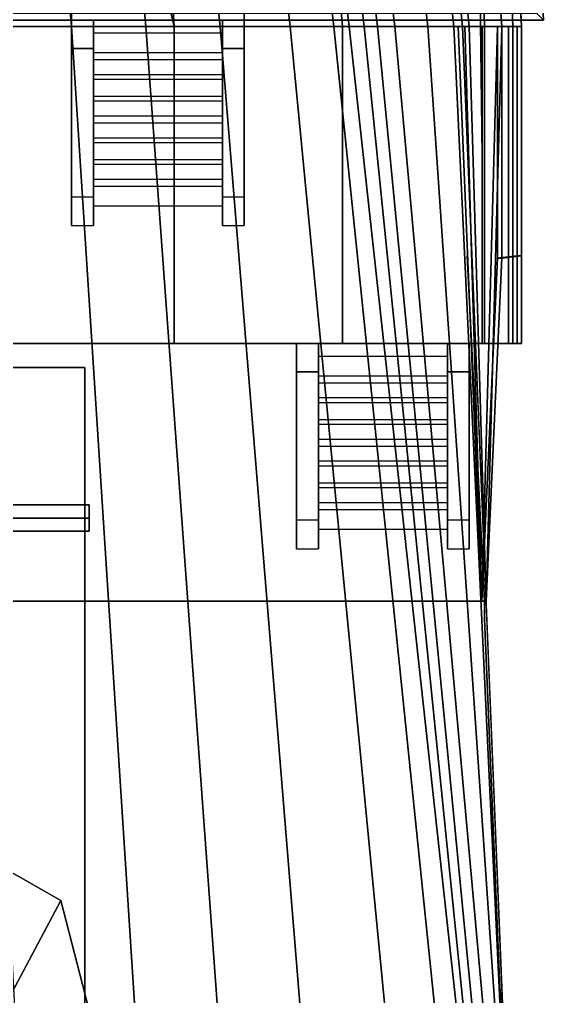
# Model space of a CAD drawing. Header units: millimetres. Extents: x -5 to 5, y -86 to 49.
# Drawn here: x 1.182 to 3.58, y 20.79 to 25.263 of the extents above; entities that cross this region are included whole.
import ezdxf

# ---------------------------------------------------------------- set-up
doc = ezdxf.new("R2010")
doc.units = ezdxf.units.MM
for name, color, linetype in [('deck', 3, 'Continuous'), ('railings', 6, 'Continuous'), ('superstructure', 2, 'Continuous'), ('turret', 2, 'Continuous')]:
    doc.layers.add(name, color=color, linetype=linetype)

msp = doc.modelspace()

# ---------------------------------------------------------------- linework, layer by layer
for points in [[(0.92, 25.23, -2.9), (0.62, 29.89, -2.9), (1.01, 29.89, -2.61), (1.42, 25.23, -2.61)], [(1.42, 25.23, -2.61), (1.01, 29.89, -2.61), (1.33, 29.89, -2.29), (1.76, 25.23, -2.29)], [(1.76, 25.23, -2.29), (1.33, 29.89, -2.29), (1.61, 29.89, -1.91), (2.1, 25.23, -1.91)], [(1.89, 25.23, 4.97), (1.61, 29.89, 4.97), (1.42, 28.08, 4.985), (1.42, 27.24, 4.985)], [(2.1, 25.23, -1.91), (1.61, 29.89, -1.91), (1.89, 29.89, -1.38), (2.42, 25.23, -1.38)], [(2.66, 25.23, 4.89), (2.25, 29.89, 4.89), (1.61, 29.89, 4.97), (1.89, 25.23, 4.97)], [(2.42, 25.23, -1.38), (1.89, 29.89, -1.38), (2.06, 29.89, -0.83), (2.62, 25.23, -0.83)], [(2.62, 25.23, -0.83), (2.06, 29.89, -0.83), (2.14, 29.89, -0.53), (2.69, 25.23, -0.53)], [(2.69, 25.23, -0.53), (2.14, 29.89, -0.53), (2.2, 29.89, -0.25), (2.76, 25.23, -0.25)], [(2.76, 25.23, -0.25), (2.2, 29.89, -0.25), (2.25, 29.89), (2.82, 25.23)], [(2.82, 25.23), (2.25, 29.89), (2.33, 29.89, 0.42), (2.9, 25.23, 0.42)], [(3.31, 25.23, 4.76), (3.19, 29.89, 4.69), (2.25, 29.89, 4.89), (2.66, 25.23, 4.89)], [(2.9, 25.23, 0.42), (2.33, 29.89, 0.42), (2.49, 29.89, 1.35), (3.05, 25.23, 1.35)], [(3.05, 25.23, 1.35), (2.49, 29.89, 1.35), (2.67, 29.89, 2.2), (3.17, 25.23, 2.2)], [(3.17, 25.23, 2.2), (2.67, 29.89, 2.2), (2.74, 29.89, 2.54), (3.21, 25.23, 2.54)], [(3.21, 25.23, 2.54), (2.74, 29.89, 2.54), (2.77, 29.89, 2.72), (3.24, 25.23, 2.72)], [(3.24, 25.23, 2.72), (2.77, 29.89, 2.72), (3.05, 29.89, 3.82), (3.39, 25.23, 3.82)], [(3.39, 25.23, 3.82), (3.05, 29.89, 3.82), (3.22, 29.89, 4.35), (3.48, 25.23, 4.35)], [(3.48, 25.23, 4.35), (3.22, 29.89, 4.35), (3.26, 29.89, 4.45), (3.48, 25.23, 4.45)], [(1.89, 25.23, 4.97), (1.42, 27.24, 4.985), (0.87, 27.24, 5.01), (0.87, 25.23, 5.01)], [(0.87, 23.78, 5), (0.87, 25.23, 5), (1.89, 25.23, 4.96), (1.89, 23.78, 4.96)], [(1.89, 23.78, 4.97), (1.89, 25.23, 4.97), (0.87, 25.23, 5.01), (0.87, 23.78, 5.01)], [(1.17, 20.57, -2.9), (0.92, 25.23, -2.9), (1.42, 25.23, -2.61), (1.72, 20.57, -2.61)], [(1.52, 25.26, 7.34), (1.52, 24.45, 4.81), (1.42, 24.45, 4.81), (1.42, 25.26, 7.34)], [(1.42, 25.26, 7.34), (1.42, 24.45, 4.81), (1.42, 24.32, 4.81), (1.42, 25.13, 7.34)], [(1.52, 25.13, 7.34), (1.52, 25.26, 7.34), (1.42, 25.26, 7.34), (1.42, 25.13, 7.34)], [(1.72, 20.57, -2.61), (1.42, 25.23, -2.61), (1.76, 25.23, -2.29), (2.1, 20.57, -2.29)], [(1.52, 24.32, 4.81), (1.52, 24.45, 4.81), (1.52, 25.26, 7.34), (1.52, 25.13, 7.34)], [(2.1, 20.57, -2.29), (1.76, 25.23, -2.29), (2.1, 25.23, -1.91), (2.48, 20.57, -1.91)], [(1.89, 23.78, 4.96), (1.89, 25.23, 4.96), (2.66, 25.23, 4.88), (2.66, 23.78, 4.88)], [(2.66, 23.78, 4.89), (2.66, 25.23, 4.89), (1.89, 25.23, 4.97), (1.89, 23.78, 4.97)], [(2.48, 20.57, -1.91), (2.1, 25.23, -1.91), (2.42, 25.23, -1.38), (2.87, 20.57, -1.38)], [(2.21, 25.26, 7.34), (2.21, 24.45, 4.81), (2.11, 24.45, 4.81), (2.11, 25.26, 7.34)], [(2.11, 25.26, 7.34), (2.11, 24.45, 4.81), (2.11, 24.32, 4.81), (2.11, 25.13, 7.34)], [(2.21, 25.13, 7.34), (2.21, 25.26, 7.34), (2.11, 25.26, 7.34), (2.11, 25.13, 7.34)], [(2.21, 24.32, 4.81), (2.21, 24.45, 4.81), (2.21, 25.26, 7.34), (2.21, 25.13, 7.34)], [(2.87, 20.57, -1.38), (2.42, 25.23, -1.38), (2.62, 25.23, -0.83), (3.1, 20.57, -0.83)], [(3.1, 20.57, -0.83), (2.62, 25.23, -0.83), (2.69, 25.23, -0.53), (3.2, 20.57, -0.53)], [(2.66, 23.78, 4.88), (2.66, 25.23, 4.88), (3.3, 25.23, 4.75), (3.3, 23.78, 4.75)], [(3.31, 23.78, 4.76), (3.31, 25.23, 4.76), (2.66, 25.23, 4.89), (2.66, 23.78, 4.89)], [(3.2, 20.57, -0.53), (2.69, 25.23, -0.53), (2.76, 25.23, -0.25), (3.23, 20.57, -0.25)], [(3.23, 20.57, -0.25), (2.76, 25.23, -0.25), (2.82, 25.23), (3.27, 20.57)], [(3.27, 20.57), (2.82, 25.23), (2.9, 25.23, 0.42), (3.32, 20.57, 0.42)], [(3.32, 20.57, 0.42), (2.9, 25.23, 0.42), (3.05, 25.23, 1.35), (3.37, 20.57, 1.35)], [(3.37, 20.57, 1.35), (3.05, 25.23, 1.35), (3.17, 25.23, 2.2), (3.39, 20.57, 2.2)], [(3.39, 20.57, 2.2), (3.17, 25.23, 2.2), (3.21, 25.23, 2.54), (3.4, 20.57, 2.54)], [(3.2972, 22.6, 2.54), (3.22, 25.23, 2.72), (3.19, 25.23, 2.54), (3.2972, 22.6, 2.54)], [(3.3172, 22.6, 2.54), (3.21, 25.23, 2.54), (3.24, 25.23, 2.72), (3.3172, 22.6, 2.54)], [(3.2972, 22.6, 2.54), (3.37, 25.23, 3.82), (3.22, 25.23, 2.72), (3.2972, 22.6, 2.54)], [(3.3172, 22.6, 2.54), (3.24, 25.23, 2.72), (3.39, 25.23, 3.82), (3.3172, 22.6, 2.54)], [(3.2972, 22.6, 2.54), (3.37, 24.17, 3.72), (3.37, 25.23, 3.82), (3.2972, 22.6, 2.54)], [(3.3172, 22.6, 2.54), (3.39, 25.23, 3.82), (3.39, 24.17, 3.72), (3.3172, 22.6, 2.54)], [(3.46, 24.18, 4.35), (3.46, 25.23, 4.35), (3.37, 25.23, 3.82), (3.37, 24.17, 3.72)], [(3.39, 24.17, 3.72), (3.39, 25.23, 3.82), (3.48, 25.23, 4.35), (3.48, 24.18, 4.35)], [(3.46, 23.78, 4.45), (3.46, 25.23, 4.45), (3.46, 25.23, 4.35), (3.46, 23.78, 4.35)], [(3.48, 23.78, 4.35), (3.48, 25.23, 4.35), (3.48, 25.23, 4.45), (3.48, 23.78, 4.45)], [(1.42, 25.13, 7.34), (1.42, 24.32, 4.81), (1.52, 24.32, 4.81), (1.52, 25.13, 7.34)], [(2.11, 25.13, 7.34), (2.11, 24.32, 4.81), (2.21, 24.32, 4.81), (2.21, 25.13, 7.34)], [(3.2972, 22.6, 2.54), (3.3172, 22.6, 2.54), (3.39, 24.17, 3.72), (3.37, 24.17, 3.72)], [(3.37, 24.17, 3.72), (3.39, 24.17, 3.72), (3.48, 24.18, 4.35), (3.46, 24.18, 4.35)], [(1.89, 23.78, 4.96), (1.89, 23.78, 4.97), (0.87, 23.78, 5.01), (0.87, 23.78, 5)], [(2.66, 23.78, 4.88), (2.66, 23.78, 4.89), (1.89, 23.78, 4.97), (1.89, 23.78, 4.96)], [(2.45, 23.78, 5.05), (2.45, 22.97, 2.54), (2.45, 22.84, 2.54), (2.45, 23.65, 5.05)], [(2.55, 23.78, 5.05), (2.55, 22.97, 2.54), (2.45, 22.97, 2.54), (2.45, 23.78, 5.05)], [(2.45, 23.78, 5.05), (2.45, 23.65, 5.05), (2.55, 23.65, 5.05), (2.55, 23.78, 5.05)], [(2.55, 22.84, 2.54), (2.55, 22.97, 2.54), (2.55, 23.78, 5.05), (2.55, 23.65, 5.05)], [(3.3, 23.78, 4.75), (3.31, 23.78, 4.76), (2.66, 23.78, 4.89), (2.66, 23.78, 4.88)], [(3.14, 23.78, 5.05), (3.14, 22.97, 2.54), (3.14, 22.84, 2.54), (3.14, 23.65, 5.05)], [(3.24, 23.78, 5.05), (3.24, 22.97, 2.54), (3.14, 22.97, 2.54), (3.14, 23.78, 5.05)], [(3.14, 23.78, 5.05), (3.14, 23.65, 5.05), (3.24, 23.65, 5.05), (3.24, 23.78, 5.05)], [(3.24, 22.84, 2.54), (3.24, 22.97, 2.54), (3.24, 23.78, 5.05), (3.24, 23.65, 5.05)], [(3.46, 23.78, 4.35), (3.48, 23.78, 4.35), (3.48, 23.78, 4.45), (3.46, 23.78, 4.45)], [(2.45, 23.65, 5.05), (2.45, 22.84, 2.54), (2.55, 22.84, 2.54), (2.55, 23.65, 5.05)], [(3.14, 23.65, 5.05), (3.14, 22.84, 2.54), (3.24, 22.84, 2.54), (3.24, 23.65, 5.05)], [(-1.5, 23.04, 18.11), (-1.5, 22.98, 18.17), (1.5, 22.98, 18.17), (1.5, 23.04, 18.11)], [(-1.5, 22.98, 18.05), (-1.5, 23.04, 18.11), (1.5, 23.04, 18.11), (1.5, 22.98, 18.05)], [(1.5, 22.98, 18.17), (1.5, 22.92, 18.11), (1.5, 22.98, 18.05), (1.5, 23.04, 18.11)], [(-1.5, 22.98, 18.17), (-1.5, 22.92, 18.11), (1.5, 22.92, 18.11), (1.5, 22.98, 18.17)], [(-1.5, 22.92, 18.11), (-1.5, 22.98, 18.05), (1.5, 22.98, 18.05), (1.5, 22.92, 18.11)], [(1.48, -24.92, 18.17), (1.48, 22.95, 18.14), (1.48, 22.95, 18.08), (1.48, -24.92, 18.11)], [(1.48, -24.92, 18.11), (1.48, 22.95, 18.08), (1.48, 22.95, 18.14), (1.48, -24.92, 18.17)]]:
    msp.add_3dface(points)
at = {"color": 2}
for points in [[(3.44, 25.23, 4.59), (3.26, 29.89, 4.54), (3.19, 29.89, 4.69), (3.31, 25.23, 4.76)], [(3.48, 25.23, 4.45), (3.26, 29.89, 4.45), (3.26, 29.89, 4.54), (3.44, 25.23, 4.59)], [(3.3, 23.78, 4.75), (3.3, 25.23, 4.75), (3.42, 25.23, 4.59), (3.42, 23.78, 4.59)], [(3.44, 23.78, 4.59), (3.44, 25.23, 4.59), (3.31, 25.23, 4.76), (3.31, 23.78, 4.76)], [(3.42, 23.78, 4.59), (3.42, 25.23, 4.59), (3.46, 25.23, 4.45), (3.46, 23.78, 4.45)], [(3.48, 23.78, 4.45), (3.48, 25.23, 4.45), (3.44, 25.23, 4.59), (3.44, 23.78, 4.59)], [(3.42, 23.78, 4.59), (3.44, 23.78, 4.59), (3.31, 23.78, 4.76), (3.3, 23.78, 4.75)], [(3.46, 23.78, 4.45), (3.48, 23.78, 4.45), (3.44, 23.78, 4.59), (3.42, 23.78, 4.59)]]:
    msp.add_3dface(points, dxfattribs=at)
at = {"layer": 'deck', "color": 3}
for points in [[(3.22, 25.23, 2.72), (3.37, 25.23, 3.82), (-3.37, 25.23, 3.82), (-3.22, 25.23, 2.72)], [(3.2972, 22.6, 2.54), (3.19, 25.23, 2.54), (-3.19, 25.23, 2.54), (-3.2972, 22.6, 2.54)], [(3.19, 25.23, 2.54), (3.22, 25.23, 2.72), (-3.22, 25.23, 2.72), (-3.19, 25.23, 2.54)], [(3.4, 20.57, 2.54), (3.3172, 22.6, 2.54), (-3.3172, 22.6, 2.54), (-3.4, 20.57, 2.54)]]:
    msp.add_3dface(points, dxfattribs=at)
at = {"layer": 'railings'}
for points in [[(3.28, 26.22, 5.96), (3.28, 26.22, 5.99), (3.3, 24.64, 5.99), (3.3, 24.64, 5.96)], [(3.3, 24.64, 5.96), (3.3, 24.64, 5.99), (3.28, 26.22, 5.99), (3.28, 26.22, 5.96)], [(3.28, 26.22, 5.45), (3.28, 26.22, 5.48), (3.3, 24.64, 5.48), (3.3, 24.64, 5.45)], [(3.3, 24.64, 5.45), (3.3, 24.64, 5.48), (3.28, 26.22, 5.48), (3.28, 26.22, 5.45)], [(3.3, 24.56, 4.75), (3.3, 24.64, 4.75), (3.3, 24.64, 5.99), (3.3, 24.56, 5.99)], [(3.3, 24.56, 5.99), (3.3, 24.64, 5.99), (3.3, 24.64, 4.75), (3.3, 24.56, 4.75)], [(3.23, 24.18, 3.66), (3.23, 24.18, 3.69), (3.31, 22.6, 3.69), (3.31, 22.6, 3.66)], [(3.31, 22.6, 3.66), (3.31, 22.6, 3.69), (3.23, 24.18, 3.69), (3.23, 24.18, 3.66)], [(3.23, 24.18, 3.15), (3.23, 24.18, 3.18), (3.31, 22.6, 3.18), (3.31, 22.6, 3.15)], [(3.31, 22.6, 3.15), (3.31, 22.6, 3.18), (3.23, 24.18, 3.18), (3.23, 24.18, 3.15)], [(3.31, 22.52, 2.54), (3.31, 22.6, 2.54), (3.31, 22.6, 3.69), (3.31, 22.52, 3.69)], [(3.31, 22.52, 3.69), (3.31, 22.6, 3.69), (3.31, 22.6, 2.54), (3.31, 22.52, 2.54)], [(3.31, 22.52, 3.66), (3.31, 22.52, 3.69), (3.38, 20.83, 3.69), (3.38, 20.83, 3.66)], [(3.38, 20.83, 3.66), (3.38, 20.83, 3.69), (3.31, 22.52, 3.69), (3.31, 22.52, 3.66)], [(3.31, 22.52, 3.15), (3.31, 22.52, 3.18), (3.38, 20.83, 3.18), (3.38, 20.83, 3.15)], [(3.38, 20.83, 3.15), (3.38, 20.83, 3.18), (3.31, 22.52, 3.18), (3.31, 22.52, 3.15)], [(3.39, 20.75, 2.54), (3.38, 20.83, 2.54), (3.38, 20.83, 3.69), (3.39, 20.75, 3.69)], [(3.39, 20.75, 3.69), (3.38, 20.83, 3.69), (3.38, 20.83, 2.54), (3.39, 20.75, 2.54)]]:
    msp.add_3dface(points, dxfattribs=at)
at = {"layer": 'superstructure'}
for points in [[(3.55, 25.29, 8.58), (3.58, 25.26, 8.58), (3.48, 27.24, 8.58), (3.45, 27.21, 8.58)], [(3.48, 27.24, 7.18), (3.48, 27.24, 8.58), (3.58, 25.26, 8.58), (3.58, 25.26, 7.18)], [(1.42, 25.26, 8.58), (1.42, 25.29, 8.58), (-1.42, 25.29, 8.58), (-1.42, 25.26, 8.58)], [(1.42, 25.26, 7.34), (1.42, 25.29, 7.34), (1.42, 25.29, 8.58), (1.42, 25.26, 8.58)], [(2.21, 25.29, 7.34), (1.42, 25.29, 7.34), (1.42, 25.26, 7.34), (2.21, 25.26, 7.34)], [(2.21, 25.26, 8.58), (2.21, 25.29, 8.58), (2.21, 25.29, 7.34), (2.21, 25.26, 7.34)], [(3.58, 25.26, 8.58), (3.55, 25.29, 8.58), (2.21, 25.29, 8.58), (2.21, 25.26, 8.58)], [(1.42, 25.26, 7.34), (-1.42, 25.26, 7.18), (3.58, 25.26, 7.18), (2.21, 25.26, 7.34)], [(-1.42, 25.26, 8.58), (-1.42, 25.26, 7.18), (1.42, 25.26, 7.34), (1.42, 25.26, 8.58)], [(3.58, 25.26, 7.18), (3.58, 25.26, 8.58), (2.21, 25.26, 8.58), (2.21, 25.26, 7.34)], [(2.11, 25.08, 7.17), (2.11, 25.2, 7.17), (1.52, 25.2, 7.17), (1.52, 25.08, 7.17)], [(2.11, 24.99, 6.87), (2.11, 25.11, 6.87), (1.52, 25.11, 6.87), (1.52, 24.99, 6.87)], [(2.11, 24.89, 6.57), (2.11, 25.01, 6.57), (1.52, 25.01, 6.57), (1.52, 24.89, 6.57)], [(2.11, 24.79, 6.27), (2.11, 24.91, 6.27), (1.52, 24.91, 6.27), (1.52, 24.79, 6.27)], [(2.11, 24.7, 5.97), (2.11, 24.82, 5.97), (1.52, 24.82, 5.97), (1.52, 24.7, 5.97)], [(2.11, 24.6, 5.67), (2.11, 24.72, 5.67), (1.52, 24.72, 5.67), (1.52, 24.6, 5.67)], [(2.11, 24.5, 5.37), (2.11, 24.62, 5.37), (1.52, 24.62, 5.37), (1.52, 24.5, 5.37)], [(2.11, 24.41, 5.07), (2.11, 24.53, 5.07), (1.52, 24.53, 5.07), (1.52, 24.41, 5.07)], [(3.14, 23.6, 4.9), (3.14, 23.72, 4.9), (2.55, 23.72, 4.9), (2.55, 23.6, 4.9)], [(1.48, -8.59, 3.44), (1.48, 23.67, 3.44), (-1.48, 23.67, 3.44), (-1.48, -8.59, 3.44)], [(1.48, 23.67, 3.44), (1.48, 23.67, 2.54), (-1.48, 23.67, 2.54), (-1.48, 23.67, 3.44)], [(1.48, 20.57, 2.54), (1.48, 23.67, 2.54), (1.48, 23.67, 3.44), (1.48, 15.91, 3.44)], [(3.14, 23.51, 4.6), (3.14, 23.63, 4.6), (2.55, 23.63, 4.6), (2.55, 23.51, 4.6)], [(3.14, 23.41, 4.3), (3.14, 23.53, 4.3), (2.55, 23.53, 4.3), (2.55, 23.41, 4.3)], [(3.14, 23.31, 4), (3.14, 23.43, 4), (2.55, 23.43, 4), (2.55, 23.31, 4)], [(3.14, 23.22, 3.7), (3.14, 23.34, 3.7), (2.55, 23.34, 3.7), (2.55, 23.22, 3.7)], [(3.14, 23.12, 3.4), (3.14, 23.24, 3.4), (2.55, 23.24, 3.4), (2.55, 23.12, 3.4)], [(3.14, 23.02, 3.1), (3.14, 23.14, 3.1), (2.55, 23.14, 3.1), (2.55, 23.02, 3.1)], [(3.14, 22.93, 2.8), (3.14, 23.05, 2.8), (2.55, 23.05, 2.8), (2.55, 22.93, 2.8)]]:
    msp.add_3dface(points, dxfattribs=at)
at = {"layer": 'turret'}
for points in [[(1, 21.44, 3.81), (0, 21.44, 3.81), (0, 18.65, 3.81), (1.37, 21.23, 3.81)], [(0, 18.65, 3.71), (0, 21.44, 3.71), (1, 21.44, 3.71), (1.37, 21.23, 3.71)], [(1.37, 21.23, 3.71), (1, 21.44, 3.71), (1, 21.44, 3.81), (1.37, 21.23, 3.81)], [(0, 18.65, 3.71), (1.37, 21.23, 3.71), (1.52, 20.65, 3.71), (0.74, 18.65, 3.71)], [(1.52, 20.65, 3.81), (1.37, 21.23, 3.81), (0, 18.65, 3.81), (0.74, 18.65, 3.81)], [(1.52, 20.65, 3.71), (1.37, 21.23, 3.71), (1.37, 21.23, 3.81), (1.52, 20.65, 3.81)]]:
    msp.add_3dface(points, dxfattribs=at)

doc.saveas('drawing.dxf')
